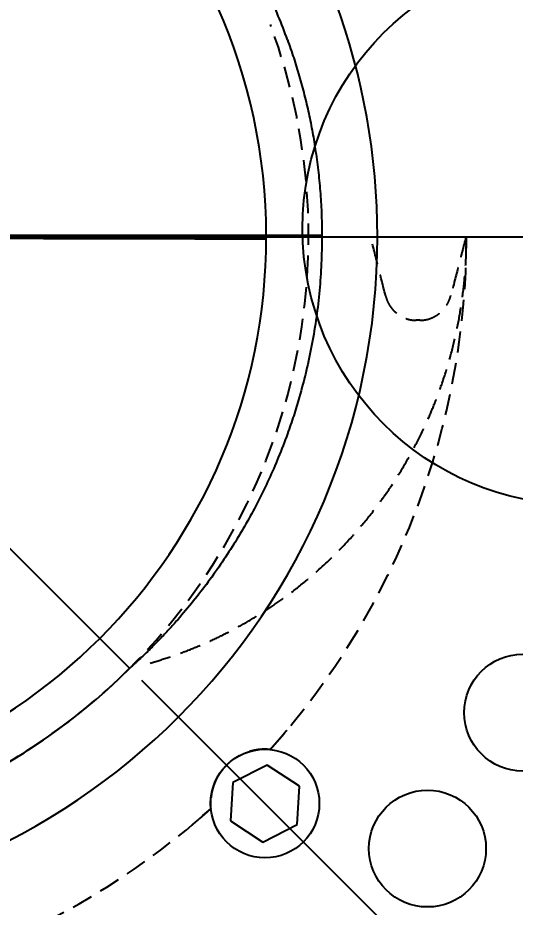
# Model space of a CAD drawing. Header units: millimetres. Extents: x 8 to 862, y 8 to 585.
# Drawn here: x 136.5 to 166.3, y 504.7 to 558 of the extents above; entities that cross this region are included whole.
import ezdxf

# ---------------------------------------------------------------- set-up
doc = ezdxf.new("R2010")
doc.units = ezdxf.units.MM
doc.linetypes.add('CENTERX2', pattern=[20.32, 12.7, -2.54, 2.54, -2.54])
doc.linetypes.add('HIDDEN', pattern=[1.905, 1.27, -0.635])
for name, color, linetype in [('CENTERLINE', 4, 'CENTERX2'), ('DETAIL', 3, 'Continuous'), ('DIMENSIONS', 2, 'Continuous'), ('HIDDEN', 3, 'HIDDEN')]:
    doc.layers.add(name, color=color, linetype=linetype)
doc.layers.add('OUTLINE', color=7, linetype='Continuous', lineweight=25)
doc.styles.add('SLDTEXTSTYLE0', font='TXT', dxfattribs={"width": 0.75})
doc.dimstyles.new('SLDDIMSTYLE2', dxfattribs={"dimtxt": 3.5, "dimasz": 2, "dimexe": 0, "dimexo": 0.0625, "dimgap": 0.875, "dimtad": 1, "dimrnd": 1e-09, "dimzin": 12, "dimdsep": 46, "dimtxsty": 'SLDTEXTSTYLE0', "dimsah": 1, "dimcen": 0.09, "dimadec": 0, "dimazin": 3, "dimtfac": 1, "dimtofl": 0, "dimtmove": 0, "dimatfit": 3, "dimfxl": 0, "dimfrac": 2, "dimtolj": 1, "dimtzin": 12, "dimarcsym": 0})
doc.dimstyles.new('SLDDIMSTYLE8', dxfattribs={"dimtxt": 3.5, "dimasz": 2, "dimexe": 0, "dimexo": 0.0625, "dimgap": 0.875, "dimtad": 1, "dimdec": 4, "dimzin": 12, "dimdsep": 46, "dimtxsty": 'SLDTEXTSTYLE0', "dimsah": 1, "dimcen": 0.09, "dimazin": 3, "dimtfac": 1, "dimtofl": 0, "dimtmove": 0, "dimatfit": 3, "dimfxl": 0, "dimfrac": 2, "dimtolj": 1, "dimtzin": 12, "dimarcsym": 0})

# ---------------------------------------------------------------- blocks, each defined once
blk = doc.blocks.new('_D_64')
at = {"layer": 'DIMENSIONS'}
for p, q in [((169.48, 544.855), (205.285, 544.855)), ((143.911, 518.303), (179.532, 482.682))]:
    blk.add_line(p, q, dxfattribs=at)
blk.add_arc((117.359, 544.855), 85.926, 315, 0, dxfattribs=at)
for points in [[(203.285, 544.855), (202.761, 542.861), (203.761, 542.849)], [(178.118, 484.096), (179.873, 485.178), (179.158, 485.876)]]:
    blk.add_solid(points, dxfattribs=at)
at = {"layer": 'DIMENSIONS', "char_height": 3.5, "attachment_point": 1, "rotation": 67.5, "style": 'SLDTEXTSTYLE0'}
for s, insert in [('Relief', (191.838, 511.917)), ('45°', (188.643, 504.204))]:
    blk.add_mtext(s, dxfattribs=dict(at, insert=insert))
blk = doc.blocks.new('_D_67')
at = {"layer": 'DIMENSIONS'}
for p, q in [((64.359, 545.855), (64.359, 578.811)), ((170.359, 545.855), (170.359, 578.811)), ((64.359, 576.811), (170.359, 576.811))]:
    blk.add_line(p, q, dxfattribs=at)
for points in [[(64.359, 576.811), (66.359, 576.311), (66.359, 577.311)], [(170.359, 576.811), (168.359, 577.311), (168.359, 576.311)]]:
    blk.add_solid(points, dxfattribs=at)
at = {"layer": 'DIMENSIONS', "insert": (113.48, 581.323), "char_height": 3.5, "attachment_point": 1, "style": 'SLDTEXTSTYLE0'}
blk.add_mtext('106', dxfattribs=at)

msp = doc.modelspace()

# ---------------------------------------------------------------- linework, layer by layer
at = {"layer": 'CENTERLINE'}
for p, q in [((79.80918, 544.85491), (154.90918, 544.85491)), ((143.20394, 519.01015), (117.35918, 544.85491))]:
    msp.add_line(p, q, dxfattribs=at)
at = {"layer": 'DETAIL'}
msp.add_circle((170.10918, 545.35491), 16.55999, dxfattribs=at)
at = {"layer": 'HIDDEN'}
for p, q in [((154.70918, 544.85491), (157.62191, 544.85491)), ((163.32639, 544.85491), (163.35918, 544.85491)), ((160.57525, 539.85491), (160.33636, 539.85491))]:
    msp.add_line(p, q, dxfattribs=at)
for centre, radius, start, end in [((117.35918, 544.85491), 36.55, 168.117223, 20.363121), ((117.35918, 544.85491), 46, 318.124003, 0), ((117.35918, 544.8549), 36.55, 224.999997, 315.000003), ((117.35919, 544.85489), 45.99999, 273.123998, 311.876002)]:
    msp.add_arc(centre, radius, start, end, dxfattribs=at)
for points, knots in [([(144.42475, 519.32279), (144.78668, 519.43053), (145.5113, 519.64622), (146.57894, 520.0321), (147.63042, 520.46239), (148.67354, 520.94601), (149.70593, 521.48304), (150.72491, 522.07416), (151.71677, 522.71177), (152.7491, 523.44378), (153.81178, 524.28248), (154.89305, 525.23798), (155.92309, 526.25356), (156.89738, 527.32449), (157.81158, 528.4459), (158.66429, 529.61772), (159.4527, 530.83781), (160.17595, 532.10268), (160.77995, 533.30636), (161.28012, 534.43645), (161.69222, 535.48378), (162.06043, 536.54771), (162.41612, 537.73292), (162.74098, 539.04366), (163.01605, 540.4814), (163.21224, 541.93318), (163.33599, 543.39256), (163.35146, 544.36781), (163.35918, 544.85491)], [0, 0, 0, 0, 0.03321542, 0.06649958, 0.09981857, 0.13313746, 0.16761299, 0.20215811, 0.23673585, 0.27130846, 0.31345285, 0.35576685, 0.39818644, 0.44064444, 0.48307302, 0.52540521, 0.56807416, 0.61080311, 0.65352484, 0.68648814, 0.71949292, 0.75250856, 0.78550433, 0.82832245, 0.87124783, 0.91421412, 0.95715372, 1, 1, 1, 1]), ([(158.50876, 541.33727), (158.36225, 541.92336), (158.06899, 543.0965), (157.77102, 544.26845), (157.62191, 544.85491)], [0, 0, 0, 0, 0.49959292, 1, 1, 1, 1]), ([(163.32639, 544.85491), (163.17678, 544.26868), (162.87739, 543.09556), (162.5735, 541.92359), (162.42146, 541.33727)], [0, 0, 0, 0, 0.49970984, 1, 1, 1, 1]), ([(158.50876, 541.33727), (158.54088, 541.2303), (158.60485, 541.01731), (158.76327, 540.72394), (158.96312, 540.46252), (159.20248, 540.23937), (159.47534, 540.06189), (159.76221, 539.93998), (160.05206, 539.86805), (160.24162, 539.85929), (160.33636, 539.85491)], [0, 0, 0, 0, 0.13200462, 0.26282435, 0.39223297, 0.52029908, 0.64845709, 0.77570632, 0.88789584, 1, 1, 1, 1]), ([(160.57525, 539.85491), (160.68289, 539.86045), (160.8994, 539.87159), (161.21516, 539.96196), (161.51318, 540.10239), (161.78319, 540.29561), (162.01837, 540.53152), (162.21023, 540.80572), (162.34467, 541.07791), (162.39893, 541.26118), (162.42146, 541.33727)], [0, 0, 0, 0, 0.12672083, 0.25489836, 0.38412998, 0.51354281, 0.64427283, 0.77490203, 0.90655148, 1, 1, 1, 1]), ([(151.81383, 514.37742), (151.71099, 514.26198), (151.49586, 514.0205), (151.85497, 514.42299), (152.01482, 514.60594), (152.1914, 514.80928), (152.33099, 514.97206), (152.43846, 515.09829), (152.52354, 515.19908), (152.5592, 515.24134), (152.59978, 515.28966), (152.55347, 515.23462), (152.51767, 515.19202), (152.42806, 515.08605), (152.31881, 514.95782), (152.17496, 514.7903), (152.00435, 514.59362), (151.88013, 514.45265), (151.81383, 514.37742)], [0, 0, 0, 0, 0.1022092, 0.21380308, 0.31381866, 0.40037192, 0.47243701, 0.52950548, 0.57047887, 0.59468288, 0.60220916, 0.61150455, 0.6376763, 0.68022688, 0.73834238, 0.81177916, 0.89954992, 1, 1, 1, 1]), ([(151.61038, 514.14895), (151.4924, 514.15643), (151.25525, 514.17145), (150.89804, 514.14465), (150.54299, 514.08152), (150.19467, 513.97674), (149.85774, 513.83335), (149.54203, 513.6552), (149.25218, 513.44493), (148.9901, 513.20825), (148.75738, 512.94779), (148.5572, 512.66717), (148.38945, 512.37177), (148.25294, 512.06058), (148.15028, 511.73684), (148.08243, 511.40482), (148.04177, 511.02582), (148.05655, 510.75875), (148.06513, 510.60371)], [0, 0, 0, 0, 0.0619111, 0.1244403, 0.18721541, 0.25064223, 0.31467485, 0.37879452, 0.44024717, 0.50201193, 0.56356276, 0.62297084, 0.68237247, 0.74132727, 0.80078587, 0.8600442, 0.91874796, 1, 1, 1, 1]), ([(148.06513, 510.60371), (148.05766, 510.72169), (148.04263, 510.95884), (148.06944, 511.31604), (148.13257, 511.6711), (148.23735, 512.01942), (148.38074, 512.35635), (148.55889, 512.67206), (148.76916, 512.96191), (149.00584, 513.22398), (149.26629, 513.45671), (149.54692, 513.65689), (149.84232, 513.82464), (150.1535, 513.96115), (150.47725, 514.06381), (150.80927, 514.13166), (151.18827, 514.17232), (151.45534, 514.15754), (151.61038, 514.14895)], [0, 0, 0, 0, 0.06191047, 0.12444035, 0.18721546, 0.25064157, 0.31467432, 0.37879457, 0.44024631, 0.50201201, 0.56356284, 0.62297093, 0.68237256, 0.74132724, 0.80078522, 0.86004419, 0.91874796, 1, 1, 1, 1]), ([(147.83667, 510.40026), (147.95211, 510.5031), (148.19359, 510.71823), (147.7911, 510.35912), (147.60815, 510.19927), (147.40481, 510.02269), (147.24202, 509.8831), (147.1158, 509.77563), (147.01501, 509.69056), (146.97275, 509.65489), (146.92443, 509.61431), (146.97947, 509.66061), (147.02207, 509.69642), (147.12803, 509.78603), (147.25627, 509.89527), (147.42378, 510.03913), (147.62047, 510.20974), (147.76144, 510.33396), (147.83667, 510.40026)], [0, 0, 0, 0, 0.10220957, 0.21380381, 0.3138193, 0.400372, 0.47243702, 0.52950544, 0.57047927, 0.59468278, 0.60220953, 0.61150491, 0.63767663, 0.68022717, 0.73834229, 0.81177934, 0.89955002, 1, 1, 1, 1])]:
    msp.add_open_spline(points, degree=3, knots=knots, dxfattribs=at)
at = {"layer": 'OUTLINE'}
for p, q in [((135.35891, 544.95491), (136.6632, 544.95491)), ((136.6632, 544.95491), (151.37786, 544.95491)), ((142.80514, 544.95491), (142.80514, 544.93394)), ((142.81574, 544.89449), (142.80514, 544.93394)), ((142.80514, 544.93394), (142.80514, 544.85491)), ((147.36764, 544.95491), (147.39443, 544.85491)), ((151.37786, 544.95491), (154.70734, 544.95491)), ((138.15412, 544.85491), (132.13283, 544.85491)), ((138.33961, 544.84877), (138.15412, 544.85491)), ((142.80514, 544.85491), (138.15412, 544.85491)), ((142.38247, 544.76801), (142.37565, 544.79346)), ((151.37783, 544.74662), (142.47371, 544.76774)), ((144.31676, 544.85491), (142.80514, 544.85491)), ((144.17541, 544.85491), (142.80514, 544.85491)), ((144.17541, 544.85491), (144.31549, 544.85017)), ((145.23506, 544.85491), (144.31676, 544.85491)), ((147.39443, 544.85491), (145.23506, 544.85491)), ((147.37296, 544.77477), (147.36779, 544.75547)), ((147.47595, 544.85491), (147.39443, 544.85491)), ((147.45772, 544.77359), (151.37788, 544.76305)), ((151.37801, 544.85491), (147.47595, 544.85491)), ((151.37801, 544.85491), (154.70918, 544.85491)), ((154.70918, 544.85491), (158.0304, 544.85491)), ((158.0304, 544.85491), (168.4798, 544.85491)), ((158.0304, 544.85491), (170.35918, 544.85491)), ((151.43111, 513.21947), (149.36892, 512.17991)), ((153.3625, 511.95335), (151.43111, 513.21947)), ((149.36892, 512.17991), (149.23812, 509.87421)), ((153.2317, 509.64765), (153.3625, 511.95335)), ((149.23812, 509.87421), (151.1695, 508.60809)), ((151.1695, 508.60809), (153.2317, 509.64765))]:
    msp.add_line(p, q, dxfattribs=at)
at = {"layer": 'OUTLINE', "flags": 128}
msp.add_lwpolyline([(142.80514, 544.85491), (142.81103, 544.85931), (142.81456, 544.8725), (142.81574, 544.89449)], dxfattribs=at)
at = {"layer": 'OUTLINE'}
for centre, radius in [((166.72263, 516.3549), 3.5), ((151.30031, 510.91378), 3.25), ((161.02372, 508.21601), 3.5)]:
    msp.add_circle(centre, radius, dxfattribs=at)
for centre, radius, start, end in [((117.36304, 544.85562), 40.66736, 359.99899, 40.553989), ((117.37478, 544.85826), 34.00322, 0.162856, 47.583516), ((117.35918, 544.85491), 40.67122, 180.000003, 359.999997), ((117.35918, 544.85491), 34.01882, 180.000003, 359.999997), ((117.35918, 544.8549), 36.55, 224.999997, 315.000003)]:
    msp.add_arc(centre, radius, start, end, dxfattribs=at)
for points, knots in [([(152.64853, 556.6488), (152.46956, 557.12636), (152.12504, 558.04566), (151.54169, 559.37775), (150.92524, 560.65251), (150.25658, 561.90072), (149.53156, 563.13188), (148.74879, 564.34291), (147.9084, 565.53116), (147.01962, 566.68292), (146.22814, 567.62454), (145.55699, 568.37256), (145.02224, 568.94237), (144.47531, 569.49942), (144.00998, 569.9527), (143.67999, 570.26336), (143.50527, 570.42534), (143.42475, 570.49895), (143.39175, 570.52912)], [0, 0, 0, 0, 0.0908011, 0.17478998, 0.25884576, 0.34289653, 0.42687011, 0.51320353, 0.59959909, 0.68596099, 0.77219322, 0.81857118, 0.86490585, 0.91133422, 0.9575753, 0.98057199, 0.99203874, 1, 1, 1, 1]), ([(152.64853, 556.6488), (152.77459, 556.28832), (153.02677, 555.56724), (153.35959, 554.47064), (153.65974, 553.36086), (153.92308, 552.23779), (154.14989, 551.10293), (154.34535, 549.92155), (154.50447, 548.69432), (154.62237, 547.4198), (154.69335, 546.1395), (154.70918, 545.28314), (154.70918, 544.85497), (154.70918, 544.85491)], [0, 0, 0, 0, 0.09521202, 0.19045048, 0.28566369, 0.38182371, 0.47801079, 0.5741716, 0.68033495, 0.78649853, 0.89324092, 0.99998338, 1, 1, 1, 1]), ([(135.35899, 544.77176), (135.3682, 544.77132), (135.40491, 544.76959), (135.48897, 544.76944), (135.6299, 544.76785), (135.80079, 544.76711), (135.9907, 544.76621), (136.19059, 544.76548), (136.41772, 544.76475), (136.57854, 544.76432), (136.66324, 544.76409)], [0, 0, 0, 0, 0.0212126, 0.08451442, 0.19329507, 0.34539815, 0.47757261, 0.63010554, 0.80517767, 1, 1, 1, 1]), ([(136.66324, 544.76409), (140.37556, 544.75521), (145.27947, 544.74348), (150.18339, 544.73542), (151.37498, 544.73346)], [0, 0, 0, 0, 0.757011619, 1, 1, 1, 1]), ([(139.5679, 544.83311), (139.46733, 544.8339), (139.27901, 544.83538), (139.01595, 544.83789), (138.79101, 544.8404), (138.605, 544.84303), (138.45862, 544.84548), (138.3747, 544.8478), (138.33961, 544.84877)], [0, 0, 0, 0, 0.24560534, 0.45993988, 0.64247042, 0.79498136, 0.91425971, 1, 1, 1, 1]), ([(142.37565, 544.79346), (142.36616, 544.79477), (142.32906, 544.79989), (142.24537, 544.80067), (142.10739, 544.80555), (141.9147, 544.80867), (141.66464, 544.81276), (141.35618, 544.81665), (140.98861, 544.82076), (140.56454, 544.82489), (140.08469, 544.8291), (139.74628, 544.83173), (139.5679, 544.83311)], [0, 0, 0, 0, 0.01023199, 0.03997947, 0.08920425, 0.15783285, 0.24578906, 0.35639437, 0.48737401, 0.63847228, 0.80943334, 1, 1, 1, 1]), ([(142.47371, 544.76774), (142.38228, 544.76799), (142.21235, 544.76846), (141.97679, 544.76933), (141.77738, 544.77014), (141.63218, 544.77118), (141.51332, 544.77171), (141.47341, 544.77309), (141.40719, 544.77296), (141.42231, 544.77445), (141.42562, 544.77477)], [0, 0, 0, 0, 0.25750926, 0.478626, 0.66639221, 0.81271186, 0.9053268, 0.96528232, 0.99238447, 1, 1, 1, 1]), ([(141.42562, 544.77477), (141.44771, 544.7754), (141.5018, 544.77693), (141.59799, 544.77853), (141.72409, 544.78036), (141.81819, 544.78141), (141.8702, 544.78199)], [0, 0, 0, 0, 0.14907515, 0.36506765, 0.64905736, 1, 1, 1, 1]), ([(141.8702, 544.78199), (141.94375, 544.78269), (142.06996, 544.7839), (142.22791, 544.78777), (142.32307, 544.78802), (142.36521, 544.79238), (142.37565, 544.79346)], [0, 0, 0, 0, 0.43627142, 0.74874887, 0.93773441, 1, 1, 1, 1]), ([(144.31549, 544.85017), (144.35748, 544.84908), (144.46385, 544.84632), (144.65836, 544.84376), (144.92148, 544.84077), (145.12022, 544.83916), (145.23084, 544.83827)], [0, 0, 0, 0, 0.13764697, 0.34869466, 0.6374687, 1, 1, 1, 1]), ([(145.23084, 544.83827), (145.42407, 544.83673), (145.79115, 544.83381), (146.31243, 544.82915), (146.77482, 544.82458), (147.17756, 544.82004), (147.52245, 544.81569), (147.80798, 544.81101), (148.033, 544.80748), (148.1935, 544.80166), (148.29002, 544.80104), (148.33226, 544.79497), (148.34272, 544.79346)], [0, 0, 0, 0, 0.18625042, 0.35381689, 0.50246136, 0.63194583, 0.74203361, 0.83490385, 0.9072156, 0.95888242, 0.98982461, 1, 1, 1, 1]), ([(147.73285, 544.77989), (147.69107, 544.77943), (147.6154, 544.77861), (147.51369, 544.77716), (147.4357, 544.77589), (147.39162, 544.77467), (147.37358, 544.77417)], [0, 0, 0, 0, 0.34884077, 0.63181086, 0.84934888, 1, 1, 1, 1]), ([(147.37358, 544.77417), (147.37627, 544.77409), (147.39914, 544.7734), (147.42719, 544.77371), (147.45255, 544.77361), (147.45772, 544.77359)], [0, 0, 0, 0, 0.09576594, 0.81580699, 1, 1, 1, 1]), ([(148.34272, 544.79346), (148.32985, 544.79218), (148.27918, 544.78716), (148.16454, 544.78668), (147.97422, 544.78217), (147.82173, 544.78073), (147.73285, 544.77989)], [0, 0, 0, 0, 0.06358506, 0.25026866, 0.56300064, 1, 1, 1, 1]), ([(154.70918, 544.85491), (154.70198, 544.31841), (154.68758, 543.24514), (154.57164, 541.63882), (154.38582, 540.02873), (154.12137, 538.4186), (153.77989, 536.81214), (153.40456, 535.38625), (153.02458, 534.13613), (152.77392, 533.41951), (152.64853, 533.06101)], [0, 0, 0, 0, 0.13376086, 0.26759332, 0.40135362, 0.53778328, 0.67428835, 0.81071636, 0.90530775, 1, 1, 1, 1]), ([(152.64853, 533.06101), (152.46956, 532.58345), (152.12504, 531.66415), (151.54169, 530.33206), (150.92524, 529.05731), (150.25658, 527.8091), (149.53156, 526.57794), (148.74879, 525.3669), (147.9084, 524.17865), (147.01962, 523.02689), (146.22814, 522.08527), (145.55699, 521.33726), (145.02223, 520.76745), (144.47531, 520.21038), (144.00996, 519.75714), (143.68002, 519.44641), (143.4917, 519.27201), (143.36138, 519.15262), (143.2696, 519.0694), (143.22136, 519.02585), (143.20879, 519.01453), (143.20479, 519.01093), (143.20394, 519.01015)], [0, 0, 0, 0, 0.08945406, 0.17219697, 0.25500578, 0.33780966, 0.42053749, 0.50559015, 0.59070403, 0.67578476, 0.76073773, 0.80642767, 0.85207497, 0.89781457, 0.94336966, 0.9660252, 0.97732184, 0.9883969, 0.99703151, 0.99905647, 0.99979763, 1, 1, 1, 1])]:
    msp.add_open_spline(points, degree=3, knots=knots, dxfattribs=at)

# ---------------------------------------------------------------- dimensions: what is measured, and where the dimension line sits
at = {"layer": 'DIMENSIONS'}
dim = msp.add_linear_dim(base=(170.35918, 576.81118), p1=(64.35918, 544.85491), p2=(170.35918, 544.85491), angle=0, dimstyle='SLDDIMSTYLE2', dxfattribs=at)
dim.commit()
dim.dimension.update_dxf_attribs({"geometry": '_D_67', "text_midpoint": (117.35918, 576.81118), "dimtype": 160})
dim = msp.add_angular_dim_2l(base=(196.74404, 511.97262), line1=((143.20394, 519.01015), (117.35918, 544.85491)), line2=((154.70918, 544.85491), (168.4798, 544.85491)), text='<> Relief', dimstyle='SLDDIMSTYLE8', dxfattribs=at)
dim.commit()
dim.dimension.update_dxf_attribs({"geometry": '_D_64', "text_midpoint": (196.74404, 511.97262), "dimtype": 162})

doc.saveas('drawing.dxf')
